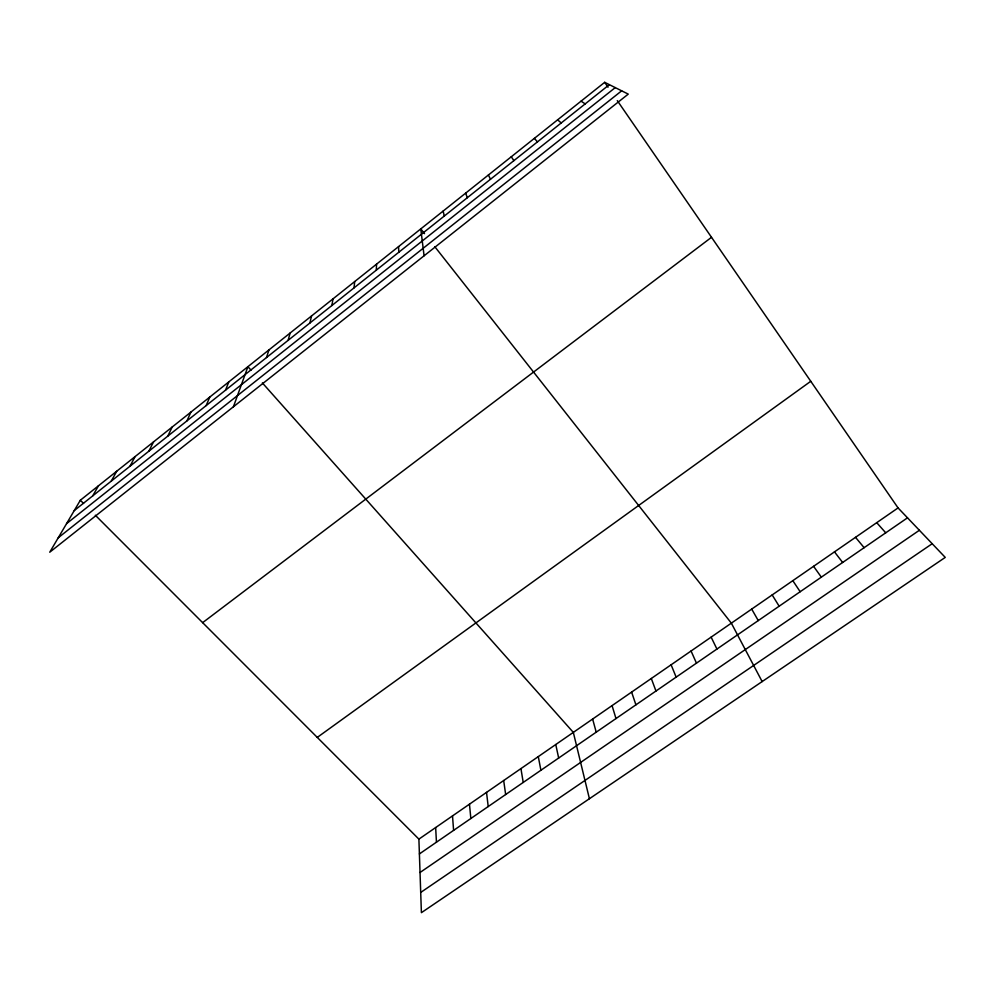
<?xml version="1.0" encoding="UTF-8"?>
<svg xmlns="http://www.w3.org/2000/svg" width="995" height="995" viewBox="0 0 995 995"><rect width="100%" height="100%" fill="white"/><g stroke="black" fill="none" stroke-linecap="round" stroke-linejoin="round"><path stroke-width="1.49" d="M376.297 270.155L376.57 264.135M353.996 287.916L354.717 281.548M331.857 305.527L333.026 298.836M309.905 323.002L311.51 315.987M288.115 340.352L290.154 333.014M266.498 357.553L268.948 349.904M233.427 406.768L247.917 366.67L251.014 370.152M225.529 390.164L228.788 381.918M206.164 405.587L209.783 397.055M186.923 420.897L190.916 412.104M167.819 436.096L172.172 427.029M148.852 451.195L153.566 441.867M130.009 466.195L135.071 456.605M111.291 481.095L116.701 471.244M92.709 495.883L98.468 485.784M80.346 500.224L49.75 552.213L628.255 94.115L604.686 82.324L80.346 500.224L83.555 503.445M74.252 510.584L609.338 84.662M66.566 523.644L615.246 87.61M58.245 537.773L621.664 90.819M202.644 622.659L711.512 237.308M317.268 737.407L810.763 381.284M418.895 839.133L898.062 507.923L945.25 557.399L421.395 912.676L418.895 839.133L95.333 515.236M419.392 853.934L907.502 517.823M420.027 872.491L919.38 530.273M420.711 892.44L932.203 543.718M581.055 101.167L585.184 103.89M557.61 119.848L561.23 122.957M262.382 382.926L573.331 732.395L589.413 798.724M876.719 522.673L885.737 532.81M534.365 138.38L537.462 141.875M855.526 537.325L864.12 547.698M424.517 233.651L420.773 228.9L424.081 255.79M434.803 246.698L731.35 623.156L762.145 681.575M834.482 551.864L842.653 562.473M813.574 566.317L821.335 577.15M604.686 82.324L608.044 87.199M617.286 100.607L898.062 507.923M511.293 156.762L513.88 160.643M792.816 580.67L800.167 591.726M772.182 594.935L779.147 606.204M751.698 609.089L758.265 620.581M488.396 175.008L490.498 179.262M711.139 637.136L716.922 649.051M691.065 651.004L696.463 663.143M671.115 664.797L676.14 677.135M651.302 678.49L655.966 691.028M465.685 193.117L467.289 197.731M631.614 692.097L635.917 704.846M612.062 705.617L615.992 718.552M592.634 719.049L596.216 732.183M443.148 211.077L444.267 216.052M555.757 744.534L558.668 758.028M538.295 756.598L540.894 770.267M520.932 768.6L523.221 782.431M503.681 780.528L505.659 794.532M486.53 792.393L488.209 806.547M469.466 804.184L470.846 818.499M452.514 815.9L453.596 830.377M435.661 827.554L436.444 842.193M398.585 246.586L398.771 252.27"/></g></svg>
